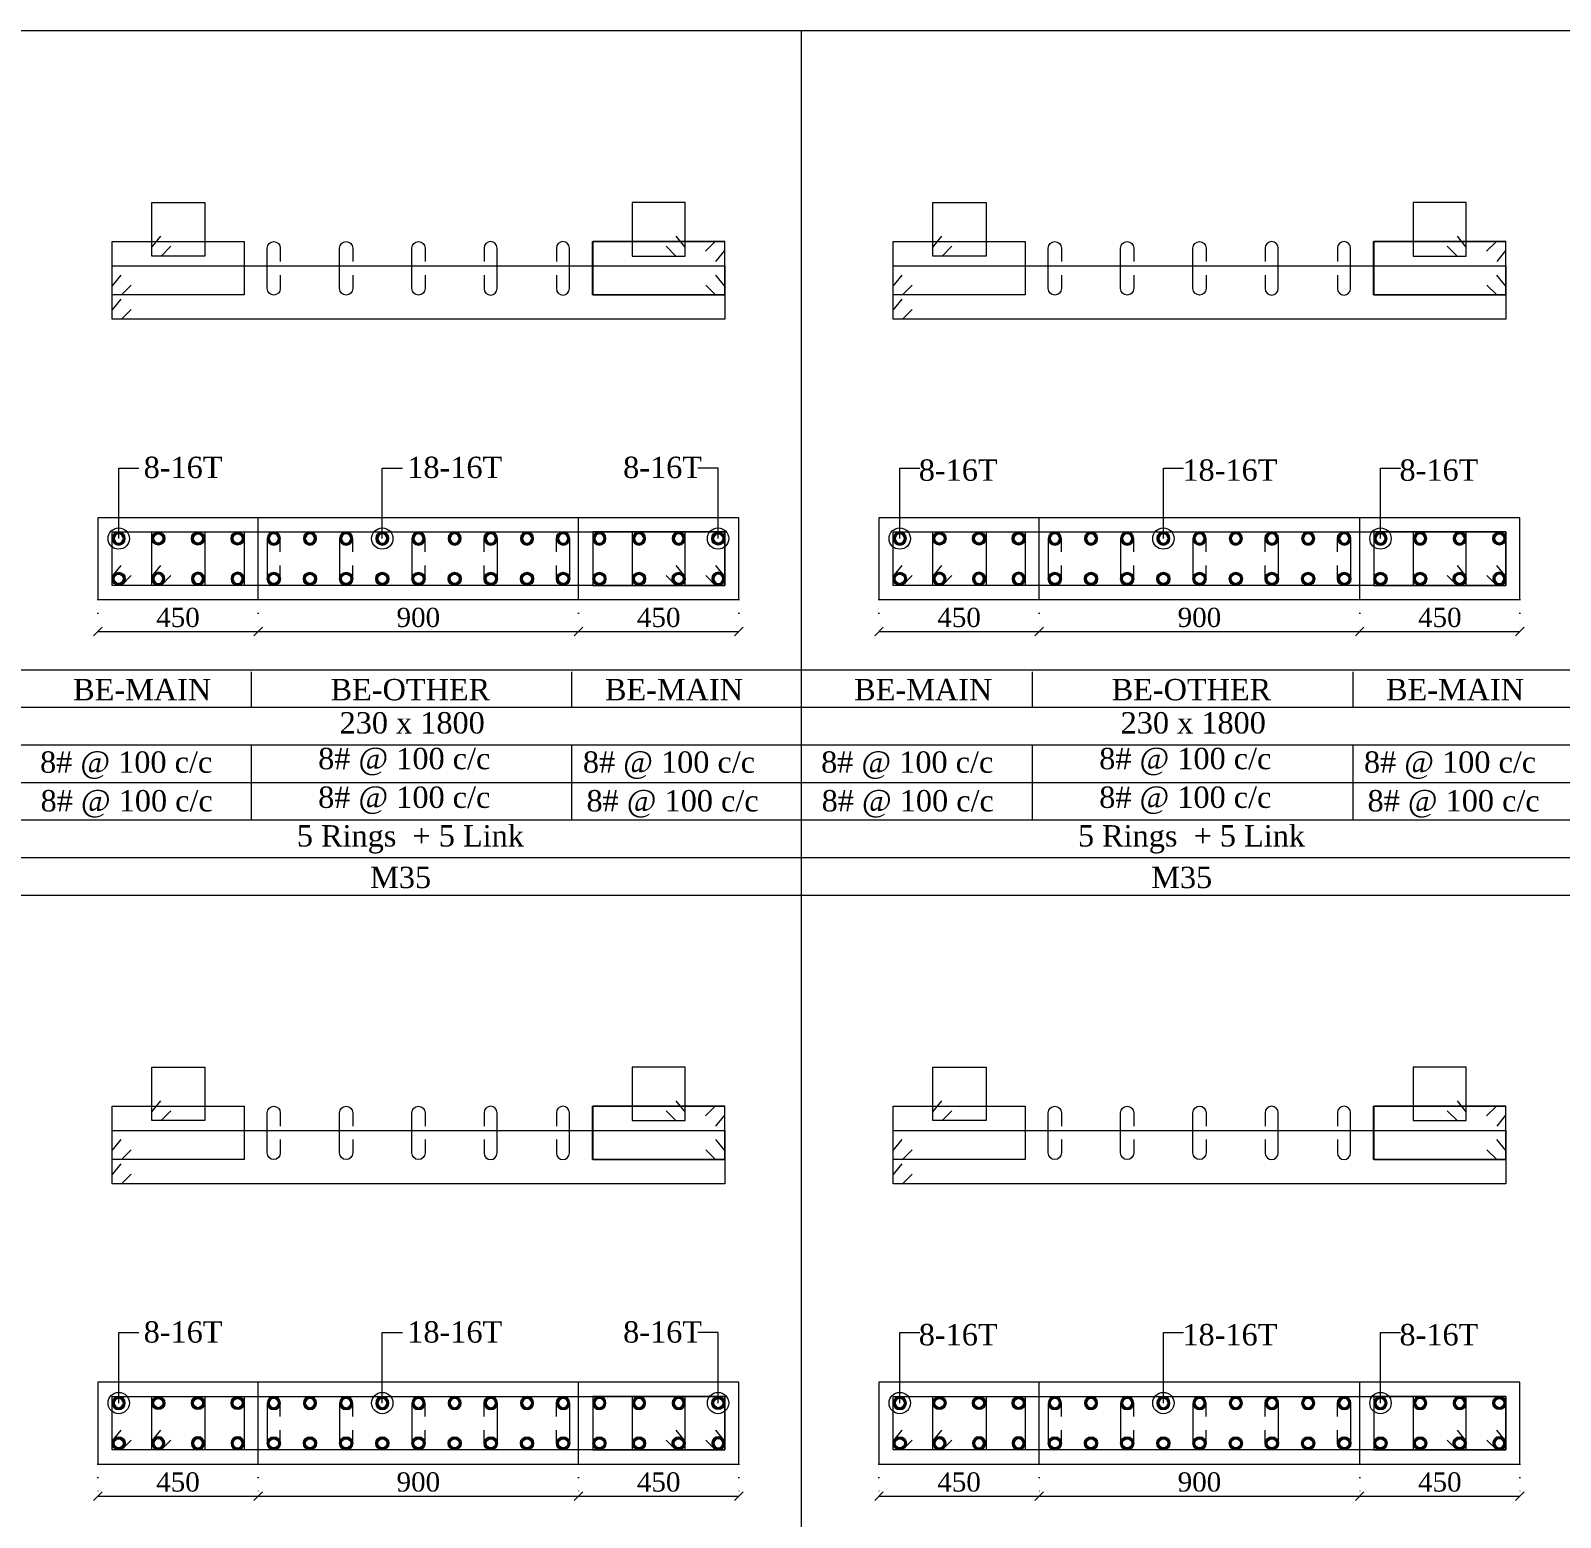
# Model space of a CAD drawing. Header units: millimetres. Extents: x 303 to 27724, y 300 to 68956.
# Drawn here: x 21173 to 25470, y 64780 to 68956 of the extents above; entities that cross this region are included whole.
import ezdxf

# ---------------------------------------------------------------- set-up
doc = ezdxf.new("R2010")
doc.units = ezdxf.units.MM
doc.linetypes.add('( Hidden )', pattern=[0.375, 0.25, -0.125])
doc.linetypes.add('DOT2', pattern=[0.125, 0, -0.125])
doc.layers.get('Defpoints').update_dxf_attribs({"lineweight": 0})
for name, color, linetype, lineweight in [('S-COL. STEEL DIA', 1, 'Continuous', 9), ('S-DIM FOOTING', 7, 'Continuous', 0), ('S-SECTION', 5, 'Continuous', 0), ('S-SECTION MARK', 7, 'Continuous', 0), ('S-SHEET', 7, 'Continuous', 0), ('S-STEEL', 1, 'Continuous', 9), ('S-STEEL-1', 1, 'Continuous', 0), ('S-STEEL-1 C.S.', 106, 'Continuous', 0), ('S-TEXT', 7, 'Continuous', 0)]:
    doc.layers.add(name, color=color, linetype=linetype, lineweight=lineweight)
doc.styles.add('AR', font='ARIALUNI.TTF', dxfattribs={"width": 0.8})
doc.styles.add('S-ROMANS', font='times.ttf')
doc.styles.add('TEXT', font='times.ttf')
doc.dimstyles.new('100', dxfattribs={"dimtxt": 180, "dimasz": 80, "dimexe": 0.18, "dimexo": 0.0625, "dimgap": 1, "dimtad": 1, "dimdec": 0, "dimzin": 0, "dimdsep": 46, "dimtxsty": 'AR', "dimblk": 'DOT', "dimcen": 0.09, "dimse1": 1, "dimse2": 1, "dimclrd": 50, "dimclrt": 256, "dimadec": 0, "dimazin": 0, "dimtfac": 1, "dimtdec": 0, "dimtix": 1, "dimtofl": 0, "dimtmove": 2, "dimatfit": 0, "dimfxl": 1, "dimtolj": 1, "dimtzin": 0, "dimlwd": -1, "dimarcsym": 0})
doc.dimstyles.new('SETU', dxfattribs={"dimtxt": 230, "dimasz": 0.2, "dimexe": 0.1, "dimexo": 0.1, "dimgap": 0.05, "dimtad": 1, "dimdec": 0, "dimzin": 0, "dimdsep": 46, "dimtxsty": 'TEXT', "dimblk": 'OBLIQUE', "dimcen": 0.09, "dimdle": 0.1, "dimclrd": 4, "dimclre": 256, "dimclrt": 256, "dimadec": 1, "dimazin": 0, "dimtfac": 1, "dimtdec": 0, "dimtix": 1, "dimtofl": 0, "dimtmove": 2, "dimatfit": 0, "dimfxl": 1, "dimtolj": 1, "dimtzin": 0, "dimlwd": -1, "dimlwe": -1, "dimarcsym": 1})

# ---------------------------------------------------------------- blocks, each defined once
blk = doc.blocks.new('*U4')
at = {"layer": 'S-COL. STEEL DIA'}
h = blk.add_hatch(color=256, dxfattribs=at)
h.dxf.hatch_style = 1
h.paths.add_polyline_path([(-18.5, 0, 1), (18.5, 0, 1)])
h.paths.add_polyline_path([(13, 0, -1), (-13, 0, -1)], flags=16)
at = {"layer": 'S-COL. STEEL DIA', "lineweight": 5}
for radius in [18.5, 13]:
    blk.add_circle((0, 0), radius, dxfattribs=at)
blk = doc.blocks.new('_Oblique')
at = {"color": 0, "linetype": 'ByBlock', "lineweight": -2}
blk.add_line((-0.5, -0.5), (0.5, 0.5), dxfattribs=at)
blk = doc.blocks.new('*D2349')
at = {"layer": 'Defpoints', "color": 0}
for p in [(21362.3, 64929.9), (21812.3, 64929.9), (21812.3, 64840)]:
    blk.add_point(p, dxfattribs=at)
at = {"layer": 'S-DIM FOOTING', "linetype": 'DOT2', "ltscale": 300}
for p, q in [((21362.3, 64929.8), (21362.3, 64839.9)), ((21812.3, 64929.8), (21812.3, 64839.9))]:
    blk.add_line(p, q, dxfattribs=at)
at = {"layer": 'S-DIM FOOTING', "ltscale": 300}
blk.add_line((21362.2, 64840), (21812.5, 64840), dxfattribs=at)
at = {"layer": 'S-DIM FOOTING', "linetype": 'ByBlock', "xscale": 24, "yscale": 24, "zscale": 24, "rotation": 180}
blk.add_blockref('_Oblique', (21362.3, 64840), dxfattribs=at)
at = {"layer": 'S-DIM FOOTING', "linetype": 'ByBlock', "xscale": 24, "yscale": 24, "zscale": 24}
blk.add_blockref('_Oblique', (21812.3, 64840), dxfattribs=at)
at = {"layer": 'S-DIM FOOTING', "insert": (21587.3, 64879.5), "char_height": 54, "attachment_point": 5, "style": 'TEXT'}
blk.add_mtext('\\A1;450', dxfattribs=at)
blk = doc.blocks.new('*D2350')
at = {"layer": 'Defpoints', "color": 0}
for p in [(21812.3, 64929.9), (22712.3, 64929.9), (22712.3, 64840)]:
    blk.add_point(p, dxfattribs=at)
at = {"layer": 'S-DIM FOOTING', "linetype": 'DOT2', "ltscale": 300}
for p, q in [((21812.3, 64929.8), (21812.3, 64839.9)), ((22712.3, 64929.8), (22712.3, 64839.9))]:
    blk.add_line(p, q, dxfattribs=at)
at = {"layer": 'S-DIM FOOTING', "ltscale": 300}
blk.add_line((21812.2, 64840), (22712.5, 64840), dxfattribs=at)
at = {"layer": 'S-DIM FOOTING', "linetype": 'ByBlock', "xscale": 24, "yscale": 24, "zscale": 24, "rotation": 180}
blk.add_blockref('_Oblique', (21812.3, 64840), dxfattribs=at)
at = {"layer": 'S-DIM FOOTING', "linetype": 'ByBlock', "xscale": 24, "yscale": 24, "zscale": 24}
blk.add_blockref('_Oblique', (22712.3, 64840), dxfattribs=at)
at = {"layer": 'S-DIM FOOTING', "insert": (22262.3, 64879.6), "char_height": 54, "attachment_point": 5, "style": 'TEXT'}
blk.add_mtext('\\A1;900', dxfattribs=at)
blk = doc.blocks.new('*D2351')
at = {"layer": 'Defpoints', "color": 0}
for p in [(22712.3, 64929.9), (23162.3, 64929.9), (23162.3, 64840)]:
    blk.add_point(p, dxfattribs=at)
at = {"layer": 'S-DIM FOOTING', "linetype": 'DOT2', "ltscale": 300}
for p, q in [((22712.3, 64929.8), (22712.3, 64839.9)), ((23162.3, 64929.8), (23162.3, 64839.9))]:
    blk.add_line(p, q, dxfattribs=at)
at = {"layer": 'S-DIM FOOTING', "ltscale": 300}
blk.add_line((22712.2, 64840), (23162.5, 64840), dxfattribs=at)
at = {"layer": 'S-DIM FOOTING', "linetype": 'ByBlock', "xscale": 24, "yscale": 24, "zscale": 24, "rotation": 180}
blk.add_blockref('_Oblique', (22712.3, 64840), dxfattribs=at)
at = {"layer": 'S-DIM FOOTING', "linetype": 'ByBlock', "xscale": 24, "yscale": 24, "zscale": 24}
blk.add_blockref('_Oblique', (23162.3, 64840), dxfattribs=at)
at = {"layer": 'S-DIM FOOTING', "insert": (22937.3, 64879.5), "char_height": 54, "attachment_point": 5, "style": 'TEXT'}
blk.add_mtext('\\A1;450', dxfattribs=at)
blk = doc.blocks.new('_Dot')
at = {"linetype": 'ByBlock', "lineweight": -2}
blk.add_line((-0.5, 0), (-1, 0), dxfattribs=at)
at = {"linetype": 'ByBlock', "const_width": 0.5}
blk.add_lwpolyline([(-0.25, 0, 1), (0.25, 0, 1)], format="xyb", close=True, dxfattribs=at)
blk = doc.blocks.new('*D2352')
at = {"layer": 'Defpoints', "color": 0}
for p in [(23555.9, 64929.9), (24005.9, 64929.9), (24005.9, 64840)]:
    blk.add_point(p, dxfattribs=at)
at = {"layer": 'S-DIM FOOTING', "linetype": 'DOT2', "ltscale": 300}
for p, q in [((23555.9, 64929.8), (23555.9, 64839.9)), ((24005.9, 64929.8), (24005.9, 64839.9))]:
    blk.add_line(p, q, dxfattribs=at)
at = {"layer": 'S-DIM FOOTING', "ltscale": 300}
blk.add_line((23555.8, 64840), (24006, 64840), dxfattribs=at)
at = {"layer": 'S-DIM FOOTING', "linetype": 'ByBlock', "xscale": 24, "yscale": 24, "zscale": 24, "rotation": 180}
blk.add_blockref('_Oblique', (23555.9, 64840), dxfattribs=at)
at = {"layer": 'S-DIM FOOTING', "linetype": 'ByBlock', "xscale": 24, "yscale": 24, "zscale": 24}
blk.add_blockref('_Oblique', (24005.9, 64840), dxfattribs=at)
at = {"layer": 'S-DIM FOOTING', "insert": (23780.9, 64879.5), "char_height": 54, "attachment_point": 5, "style": 'TEXT'}
blk.add_mtext('\\A1;450', dxfattribs=at)
blk = doc.blocks.new('*D2353')
at = {"layer": 'Defpoints', "color": 0}
for p in [(24005.9, 64929.9), (24905.9, 64929.9), (24905.9, 64840)]:
    blk.add_point(p, dxfattribs=at)
at = {"layer": 'S-DIM FOOTING', "linetype": 'DOT2', "ltscale": 300}
for p, q in [((24005.9, 64929.8), (24005.9, 64839.9)), ((24905.9, 64929.8), (24905.9, 64839.9))]:
    blk.add_line(p, q, dxfattribs=at)
at = {"layer": 'S-DIM FOOTING', "ltscale": 300}
blk.add_line((24005.8, 64840), (24906, 64840), dxfattribs=at)
at = {"layer": 'S-DIM FOOTING', "linetype": 'ByBlock', "xscale": 24, "yscale": 24, "zscale": 24, "rotation": 180}
blk.add_blockref('_Oblique', (24005.9, 64840), dxfattribs=at)
at = {"layer": 'S-DIM FOOTING', "linetype": 'ByBlock', "xscale": 24, "yscale": 24, "zscale": 24}
blk.add_blockref('_Oblique', (24905.9, 64840), dxfattribs=at)
at = {"layer": 'S-DIM FOOTING', "insert": (24455.9, 64879.6), "char_height": 54, "attachment_point": 5, "style": 'TEXT'}
blk.add_mtext('\\A1;900', dxfattribs=at)
blk = doc.blocks.new('*D2354')
at = {"layer": 'Defpoints', "color": 0}
for p in [(24905.9, 64929.9), (25355.9, 64929.9), (25355.9, 64840)]:
    blk.add_point(p, dxfattribs=at)
at = {"layer": 'S-DIM FOOTING', "linetype": 'DOT2', "ltscale": 300}
for p, q in [((24905.9, 64929.8), (24905.9, 64839.9)), ((25355.9, 64929.8), (25355.9, 64839.9))]:
    blk.add_line(p, q, dxfattribs=at)
at = {"layer": 'S-DIM FOOTING', "ltscale": 300}
blk.add_line((24905.8, 64840), (25356, 64840), dxfattribs=at)
at = {"layer": 'S-DIM FOOTING', "linetype": 'ByBlock', "xscale": 24, "yscale": 24, "zscale": 24, "rotation": 180}
blk.add_blockref('_Oblique', (24905.9, 64840), dxfattribs=at)
at = {"layer": 'S-DIM FOOTING', "linetype": 'ByBlock', "xscale": 24, "yscale": 24, "zscale": 24}
blk.add_blockref('_Oblique', (25355.9, 64840), dxfattribs=at)
at = {"layer": 'S-DIM FOOTING', "insert": (25130.9, 64879.5), "char_height": 54, "attachment_point": 5, "style": 'TEXT'}
blk.add_mtext('\\A1;450', dxfattribs=at)
blk = doc.blocks.new('*D2355')
at = {"layer": 'Defpoints', "color": 0}
for p in [(21362.3, 67358), (21812.3, 67358), (21812.3, 67268.1)]:
    blk.add_point(p, dxfattribs=at)
at = {"layer": 'S-DIM FOOTING', "linetype": 'DOT2', "ltscale": 300}
for p, q in [((21362.3, 67357.8), (21362.3, 67268)), ((21812.3, 67357.8), (21812.3, 67268))]:
    blk.add_line(p, q, dxfattribs=at)
at = {"layer": 'S-DIM FOOTING', "ltscale": 300}
blk.add_line((21362.2, 67268.1), (21812.5, 67268.1), dxfattribs=at)
at = {"layer": 'S-DIM FOOTING', "linetype": 'ByBlock', "xscale": 24, "yscale": 24, "zscale": 24, "rotation": 180}
blk.add_blockref('_Oblique', (21362.3, 67268.1), dxfattribs=at)
at = {"layer": 'S-DIM FOOTING', "linetype": 'ByBlock', "xscale": 24, "yscale": 24, "zscale": 24}
blk.add_blockref('_Oblique', (21812.3, 67268.1), dxfattribs=at)
at = {"layer": 'S-DIM FOOTING', "insert": (21587.3, 67307.6), "char_height": 54, "attachment_point": 5, "style": 'TEXT'}
blk.add_mtext('\\A1;450', dxfattribs=at)
blk = doc.blocks.new('*D2356')
at = {"layer": 'Defpoints', "color": 0}
for p in [(21812.3, 67358), (22712.3, 67358), (22712.3, 67268.1)]:
    blk.add_point(p, dxfattribs=at)
at = {"layer": 'S-DIM FOOTING', "linetype": 'DOT2', "ltscale": 300}
for p, q in [((21812.3, 67357.8), (21812.3, 67268)), ((22712.3, 67357.8), (22712.3, 67268))]:
    blk.add_line(p, q, dxfattribs=at)
at = {"layer": 'S-DIM FOOTING', "ltscale": 300}
blk.add_line((21812.2, 67268.1), (22712.5, 67268.1), dxfattribs=at)
at = {"layer": 'S-DIM FOOTING', "linetype": 'ByBlock', "xscale": 24, "yscale": 24, "zscale": 24, "rotation": 180}
blk.add_blockref('_Oblique', (21812.3, 67268.1), dxfattribs=at)
at = {"layer": 'S-DIM FOOTING', "linetype": 'ByBlock', "xscale": 24, "yscale": 24, "zscale": 24}
blk.add_blockref('_Oblique', (22712.3, 67268.1), dxfattribs=at)
at = {"layer": 'S-DIM FOOTING', "insert": (22262.3, 67307.6), "char_height": 54, "attachment_point": 5, "style": 'TEXT'}
blk.add_mtext('\\A1;900', dxfattribs=at)
blk = doc.blocks.new('*D2357')
at = {"layer": 'Defpoints', "color": 0}
for p in [(22712.3, 67358), (23162.3, 67358), (23162.3, 67268.1)]:
    blk.add_point(p, dxfattribs=at)
at = {"layer": 'S-DIM FOOTING', "linetype": 'DOT2', "ltscale": 300}
for p, q in [((22712.3, 67357.8), (22712.3, 67268)), ((23162.3, 67357.8), (23162.3, 67268))]:
    blk.add_line(p, q, dxfattribs=at)
at = {"layer": 'S-DIM FOOTING', "ltscale": 300}
blk.add_line((22712.2, 67268.1), (23162.5, 67268.1), dxfattribs=at)
at = {"layer": 'S-DIM FOOTING', "linetype": 'ByBlock', "xscale": 24, "yscale": 24, "zscale": 24, "rotation": 180}
blk.add_blockref('_Oblique', (22712.3, 67268.1), dxfattribs=at)
at = {"layer": 'S-DIM FOOTING', "linetype": 'ByBlock', "xscale": 24, "yscale": 24, "zscale": 24}
blk.add_blockref('_Oblique', (23162.3, 67268.1), dxfattribs=at)
at = {"layer": 'S-DIM FOOTING', "insert": (22937.3, 67307.6), "char_height": 54, "attachment_point": 5, "style": 'TEXT'}
blk.add_mtext('\\A1;450', dxfattribs=at)
blk = doc.blocks.new('*D2358')
at = {"layer": 'Defpoints', "color": 0}
for p in [(23555.9, 67358), (24005.9, 67358), (24005.9, 67268.1)]:
    blk.add_point(p, dxfattribs=at)
at = {"layer": 'S-DIM FOOTING', "linetype": 'DOT2', "ltscale": 300}
for p, q in [((23555.9, 67357.8), (23555.9, 67268)), ((24005.9, 67357.8), (24005.9, 67268))]:
    blk.add_line(p, q, dxfattribs=at)
at = {"layer": 'S-DIM FOOTING', "ltscale": 300}
blk.add_line((23555.8, 67268.1), (24006, 67268.1), dxfattribs=at)
at = {"layer": 'S-DIM FOOTING', "linetype": 'ByBlock', "xscale": 24, "yscale": 24, "zscale": 24, "rotation": 180}
blk.add_blockref('_Oblique', (23555.9, 67268.1), dxfattribs=at)
at = {"layer": 'S-DIM FOOTING', "linetype": 'ByBlock', "xscale": 24, "yscale": 24, "zscale": 24}
blk.add_blockref('_Oblique', (24005.9, 67268.1), dxfattribs=at)
at = {"layer": 'S-DIM FOOTING', "insert": (23780.9, 67307.6), "char_height": 54, "attachment_point": 5, "style": 'TEXT'}
blk.add_mtext('\\A1;450', dxfattribs=at)
blk = doc.blocks.new('*D2359')
at = {"layer": 'Defpoints', "color": 0}
for p in [(24005.9, 67358), (24905.9, 67358), (24905.9, 67268.1)]:
    blk.add_point(p, dxfattribs=at)
at = {"layer": 'S-DIM FOOTING', "linetype": 'DOT2', "ltscale": 300}
for p, q in [((24005.9, 67357.8), (24005.9, 67268)), ((24905.9, 67357.8), (24905.9, 67268))]:
    blk.add_line(p, q, dxfattribs=at)
at = {"layer": 'S-DIM FOOTING', "ltscale": 300}
blk.add_line((24005.8, 67268.1), (24906, 67268.1), dxfattribs=at)
at = {"layer": 'S-DIM FOOTING', "linetype": 'ByBlock', "xscale": 24, "yscale": 24, "zscale": 24, "rotation": 180}
blk.add_blockref('_Oblique', (24005.9, 67268.1), dxfattribs=at)
at = {"layer": 'S-DIM FOOTING', "linetype": 'ByBlock', "xscale": 24, "yscale": 24, "zscale": 24}
blk.add_blockref('_Oblique', (24905.9, 67268.1), dxfattribs=at)
at = {"layer": 'S-DIM FOOTING', "insert": (24455.9, 67307.6), "char_height": 54, "attachment_point": 5, "style": 'TEXT'}
blk.add_mtext('\\A1;900', dxfattribs=at)
blk = doc.blocks.new('*D2360')
at = {"layer": 'Defpoints', "color": 0}
for p in [(24905.9, 67358), (25355.9, 67358), (25355.9, 67268.1)]:
    blk.add_point(p, dxfattribs=at)
at = {"layer": 'S-DIM FOOTING', "linetype": 'DOT2', "ltscale": 300}
for p, q in [((24905.9, 67357.8), (24905.9, 67268)), ((25355.9, 67357.8), (25355.9, 67268))]:
    blk.add_line(p, q, dxfattribs=at)
at = {"layer": 'S-DIM FOOTING', "ltscale": 300}
blk.add_line((24905.8, 67268.1), (25356, 67268.1), dxfattribs=at)
at = {"layer": 'S-DIM FOOTING', "linetype": 'ByBlock', "xscale": 24, "yscale": 24, "zscale": 24, "rotation": 180}
blk.add_blockref('_Oblique', (24905.9, 67268.1), dxfattribs=at)
at = {"layer": 'S-DIM FOOTING', "linetype": 'ByBlock', "xscale": 24, "yscale": 24, "zscale": 24}
blk.add_blockref('_Oblique', (25355.9, 67268.1), dxfattribs=at)
at = {"layer": 'S-DIM FOOTING', "insert": (25130.9, 67307.6), "char_height": 54, "attachment_point": 5, "style": 'TEXT'}
blk.add_mtext('\\A1;450', dxfattribs=at)

msp = doc.modelspace()

# ---------------------------------------------------------------- linework, layer by layer
at = {"layer": 'S-SECTION'}
for points, elevation in [([(23162.3, 67358), (23162.3, 67588), (21362.3, 67588), (21362.3, 67358)], -7.8), ([(25355.9, 67358), (25355.9, 67588), (23555.9, 67588), (23555.9, 67358)], -7.8), ([(23162.3, 64929.9), (23162.3, 65159.9), (21362.3, 65159.9), (21362.3, 64929.9)], -0.4), ([(25355.9, 64929.9), (25355.9, 65159.9), (23555.9, 65159.9), (23555.9, 64929.9)], -0.4)]:
    msp.add_lwpolyline(points, close=True, dxfattribs=dict(at, elevation=elevation))
at = {"layer": 'S-SHEET', "color": 0}
msp.add_line((303, 68956, -1.6), (27724.1, 68956, -1.1), dxfattribs=at)
at = {"layer": 'S-SHEET'}
for p, q in [((23337, 68956, 3.8), (23337, 299.8, 4.3)), ((303, 67160.7, -8.5), (27724.1, 67160.7, -8.5)), ((21792.8, 67154.9, -8.9), (21792.8, 67055.3, -8.9)), ((22692.8, 67154.9, -8.9), (22692.8, 67055.3, -8.9)), ((23986.4, 67154.9, -8.9), (23986.4, 67055.3, -8.9)), ((24886.4, 67154.9, -8.9), (24886.4, 67055.3, -8.9)), ((303, 67055.5, -1.1), (27724.1, 67055.5, -1.1)), ((303, 66950.3, -1.1), (27724.1, 66950.3, -1.1)), ((303, 66950.3, -1.1), (27724.1, 66950.3, -1.1)), ((21792.8, 66950.1, -8.9), (21792.8, 66738.8, -8.9)), ((22692.8, 66950.1, -8.9), (22692.8, 66738.8, -8.9)), ((23986.4, 66950.1, -8.9), (23986.4, 66738.8, -8.9)), ((24886.4, 66950.1, -8.9), (24886.4, 66738.8, -8.9)), ((303, 66844.5, -1.1), (27724.1, 66844.5, -1.1)), ((303, 66739, -1.1), (27724.1, 66739, -1.1)), ((303, 66633.5, -1.1), (27724.1, 66633.5, -1.1)), ((303, 66528, -1.1), (27724.1, 66528, -1.1))]:
    msp.add_line(p, q, dxfattribs=at)
at = {"layer": 'S-STEEL', "color": 3}
for points, elevation in [([(21874.7, 68269.6), (21874.7, 68231.8, -1), (21837.8, 68231.8), (21837.8, 68344.9, -1), (21874.7, 68344.9), (21874.7, 68307.7)], -7.8), ([(22078, 68269.6), (22078, 68231.8, -1), (22041.1, 68231.8), (22041.1, 68344.9, -1), (22078, 68344.9), (22078, 68307.7)], -7.8), ([(22281.2, 68269.6), (22281.2, 68231.8, -1), (22244.3, 68231.8), (22244.3, 68344.9, -1), (22281.2, 68344.9), (22281.2, 68307.7)], -7.8), ([(22446.7, 68269.6), (22446.7, 68231.8, 1), (22483.6, 68231.8), (22483.6, 68344.9, 1), (22446.7, 68344.9), (22446.7, 68307.7)], -7.8), ([(22649.9, 68269.6), (22649.9, 68231.8, 1), (22686.8, 68231.8), (22686.8, 68344.9, 1), (22649.9, 68344.9), (22649.9, 68307.7)], -7.8), ([(24068.3, 68269.6), (24068.3, 68231.8, -1), (24031.4, 68231.8), (24031.4, 68344.9, -1), (24068.3, 68344.9), (24068.3, 68307.7)], -7.8), ([(24271.5, 68269.6), (24271.5, 68231.8, -1), (24234.6, 68231.8), (24234.6, 68344.9, -1), (24271.5, 68344.9), (24271.5, 68307.7)], -7.8), ([(24474.8, 68269.6), (24474.8, 68231.8, -1), (24437.8, 68231.8), (24437.8, 68344.9, -1), (24474.8, 68344.9), (24474.8, 68307.7)], -7.8), ([(24640.3, 68269.6), (24640.3, 68231.8, 1), (24677.2, 68231.8), (24677.2, 68344.9, 1), (24640.3, 68344.9), (24640.3, 68307.7)], -7.8), ([(24843.5, 68269.6), (24843.5, 68231.8, 1), (24880.4, 68231.8), (24880.4, 68344.9, 1), (24843.5, 68344.9), (24843.5, 68307.7)], -7.8), ([(21874.7, 67491.8), (21874.7, 67529.5, 1), (21837.8, 67529.5), (21837.8, 67416.4, 1), (21874.7, 67416.4), (21874.7, 67453.7)], -7.8), ([(22078, 67491.8), (22078, 67529.5, 1), (22041.1, 67529.5), (22041.1, 67416.4, 1), (22078, 67416.4), (22078, 67453.7)], -7.8), ([(22281.2, 67491.8), (22281.2, 67529.5, 1), (22244.3, 67529.5), (22244.3, 67416.4, 1), (22281.2, 67416.4), (22281.2, 67453.7)], -7.8), ([(22446.7, 67491.8), (22446.7, 67529.5, -1), (22483.6, 67529.5), (22483.6, 67416.4, -1), (22446.7, 67416.4), (22446.7, 67453.7)], -7.8), ([(22649.9, 67491.8), (22649.9, 67529.5, -1), (22686.8, 67529.5), (22686.8, 67416.4, -1), (22649.9, 67416.4), (22649.9, 67453.7)], -7.8), ([(24068.3, 67491.8), (24068.3, 67529.5, 1), (24031.4, 67529.5), (24031.4, 67416.4, 1), (24068.3, 67416.4), (24068.3, 67453.7)], -7.8), ([(24271.5, 67491.8), (24271.5, 67529.5, 1), (24234.6, 67529.5), (24234.6, 67416.4, 1), (24271.5, 67416.4), (24271.5, 67453.7)], -7.8), ([(24474.8, 67491.8), (24474.8, 67529.5, 1), (24437.8, 67529.5), (24437.8, 67416.4, 1), (24474.8, 67416.4), (24474.8, 67453.7)], -7.8), ([(24640.3, 67491.8), (24640.3, 67529.5, -1), (24677.2, 67529.5), (24677.2, 67416.4, -1), (24640.3, 67416.4), (24640.3, 67453.7)], -7.8), ([(24843.5, 67491.8), (24843.5, 67529.5, -1), (24880.4, 67529.5), (24880.4, 67416.4, -1), (24843.5, 67416.4), (24843.5, 67453.7)], -7.8), ([(21874.7, 65841.5), (21874.7, 65803.8, -1), (21837.8, 65803.8), (21837.8, 65916.9, -1), (21874.7, 65916.9), (21874.7, 65879.6)], -0.4), ([(22078, 65841.5), (22078, 65803.8, -1), (22041.1, 65803.8), (22041.1, 65916.9, -1), (22078, 65916.9), (22078, 65879.6)], -0.4), ([(22281.2, 65841.5), (22281.2, 65803.8, -1), (22244.3, 65803.8), (22244.3, 65916.9, -1), (22281.2, 65916.9), (22281.2, 65879.6)], -0.4), ([(22446.7, 65841.5), (22446.7, 65803.8, 1), (22483.6, 65803.8), (22483.6, 65916.9, 1), (22446.7, 65916.9), (22446.7, 65879.6)], -0.4), ([(22649.9, 65841.5), (22649.9, 65803.8, 1), (22686.8, 65803.8), (22686.8, 65916.9, 1), (22649.9, 65916.9), (22649.9, 65879.6)], -0.4), ([(24068.3, 65841.5), (24068.3, 65803.8, -1), (24031.4, 65803.8), (24031.4, 65916.9, -1), (24068.3, 65916.9), (24068.3, 65879.6)], -0.4), ([(24271.5, 65841.5), (24271.5, 65803.8, -1), (24234.6, 65803.8), (24234.6, 65916.9, -1), (24271.5, 65916.9), (24271.5, 65879.6)], -0.4), ([(24474.8, 65841.5), (24474.8, 65803.8, -1), (24437.8, 65803.8), (24437.8, 65916.9, -1), (24474.8, 65916.9), (24474.8, 65879.6)], -0.4), ([(24640.3, 65841.5), (24640.3, 65803.8, 1), (24677.2, 65803.8), (24677.2, 65916.9, 1), (24640.3, 65916.9), (24640.3, 65879.6)], -0.4), ([(24843.5, 65841.5), (24843.5, 65803.8, 1), (24880.4, 65803.8), (24880.4, 65916.9, 1), (24843.5, 65916.9), (24843.5, 65879.6)], -0.4), ([(21874.7, 65063.8), (21874.7, 65101.5, 1), (21837.8, 65101.5), (21837.8, 64988.4, 1), (21874.7, 64988.4), (21874.7, 65025.6)], -0.4), ([(22078, 65063.8), (22078, 65101.5, 1), (22041.1, 65101.5), (22041.1, 64988.4, 1), (22078, 64988.4), (22078, 65025.6)], -0.4), ([(22281.2, 65063.8), (22281.2, 65101.5, 1), (22244.3, 65101.5), (22244.3, 64988.4, 1), (22281.2, 64988.4), (22281.2, 65025.6)], -0.4), ([(22446.7, 65063.8), (22446.7, 65101.5, -1), (22483.6, 65101.5), (22483.6, 64988.4, -1), (22446.7, 64988.4), (22446.7, 65025.6)], -0.4), ([(22649.9, 65063.8), (22649.9, 65101.5, -1), (22686.8, 65101.5), (22686.8, 64988.4, -1), (22649.9, 64988.4), (22649.9, 65025.6)], -0.4), ([(24068.3, 65063.8), (24068.3, 65101.5, 1), (24031.4, 65101.5), (24031.4, 64988.4, 1), (24068.3, 64988.4), (24068.3, 65025.6)], -0.4), ([(24271.5, 65063.8), (24271.5, 65101.5, 1), (24234.6, 65101.5), (24234.6, 64988.4, 1), (24271.5, 64988.4), (24271.5, 65025.6)], -0.4), ([(24474.8, 65063.8), (24474.8, 65101.5, 1), (24437.8, 65101.5), (24437.8, 64988.4, 1), (24474.8, 64988.4), (24474.8, 65025.6)], -0.4), ([(24640.3, 65063.8), (24640.3, 65101.5, -1), (24677.2, 65101.5), (24677.2, 64988.4, -1), (24640.3, 64988.4), (24640.3, 65025.6)], -0.4), ([(24843.5, 65063.8), (24843.5, 65101.5, -1), (24880.4, 65101.5), (24880.4, 64988.4, -1), (24843.5, 64988.4), (24843.5, 65025.6)], -0.4)]:
    msp.add_lwpolyline(points, format="xyb", dxfattribs=dict(at, elevation=elevation))
at = {"layer": 'S-STEEL', "color": 1}
for points, elevation in [([(23068.8, 68336.1), (23096.3, 68363.5), (23122.4, 68363.5), (23122.3, 68213.5), (22751.5, 68213.5), (22751.6, 68363.5), (23122.4, 68363.5), (23122.4, 68338.4), (23097.2, 68307.6)], -7.8), ([(25262.4, 68336.1), (25289.9, 68363.5), (25315.9, 68363.5), (25315.9, 68213.5), (24945.1, 68213.5), (24945.1, 68363.5), (25315.9, 68363.5), (25315.9, 68338.4), (25290.7, 68307.6)], -7.8), ([(21455.9, 68172.7), (21428.4, 68145.4), (21402.3, 68145.4), (21402.3, 68295.4), (23123.1, 68295.4), (23123.1, 68145.4), (21402.3, 68145.4), (21402.3, 68170.4), (21427.5, 68201.3)], -7.8), ([(23649.4, 68172.7), (23621.9, 68145.4), (23595.9, 68145.4), (23595.9, 68295.4), (25316.7, 68295.4), (25316.7, 68145.4), (23595.9, 68145.4), (23595.9, 68170.4), (23621.1, 68201.3)], -7.8), ([(21455.9, 67425.3), (21428.4, 67398), (21402.3, 67398), (21402.3, 67548), (23123.1, 67548), (23123.1, 67398), (21402.3, 67398), (21402.3, 67423), (21427.5, 67453.9)], -7.8), ([(23649.4, 67425.3), (23621.9, 67398), (23595.9, 67398), (23595.9, 67548), (25316.7, 67548), (25316.7, 67398), (23595.9, 67398), (23595.9, 67423), (23621.1, 67453.9)], -7.8), ([(23068.8, 65908.1), (23096.3, 65935.4), (23122.4, 65935.4), (23122.3, 65785.4), (22751.5, 65785.4), (22751.6, 65935.4), (23122.4, 65935.4), (23122.4, 65910.4), (23097.2, 65879.5)], -0.4), ([(25262.4, 65908.1), (25289.9, 65935.4), (25315.9, 65935.4), (25315.9, 65785.4), (24945.1, 65785.4), (24945.1, 65935.4), (25315.9, 65935.4), (25315.9, 65910.4), (25290.7, 65879.5)], -0.4), ([(21455.9, 65744.6), (21428.4, 65717.3), (21402.3, 65717.3), (21402.3, 65867.3), (23123.1, 65867.3), (23123.1, 65717.3), (21402.3, 65717.3), (21402.3, 65742.3), (21427.5, 65773.2)], -0.4), ([(23649.4, 65744.6), (23621.9, 65717.3), (23595.9, 65717.3), (23595.9, 65867.3), (25316.7, 65867.3), (25316.7, 65717.3), (23595.9, 65717.3), (23595.9, 65742.3), (23621.1, 65773.2)], -0.4), ([(21455.9, 64997.2), (21428.4, 64969.9), (21402.3, 64969.9), (21402.3, 65119.9), (23123.1, 65119.9), (23123.1, 64969.9), (21402.3, 64969.9), (21402.3, 64994.9), (21427.5, 65025.8)], -0.4), ([(23649.4, 64997.2), (23621.9, 64969.9), (23595.9, 64969.9), (23595.9, 65119.9), (25316.7, 65119.9), (25316.7, 64969.9), (23595.9, 64969.9), (23595.9, 64994.9), (23621.1, 65025.8)], -0.4)]:
    msp.add_lwpolyline(points, dxfattribs=dict(at, elevation=elevation))
at = {"layer": 'S-STEEL-1', "color": 41}
for points, elevation in [([(21567.2, 68350.2), (21539.6, 68322.9), (21513.6, 68322.9), (21513.6, 68472.9), (21663, 68472.9), (21663, 68322.9), (21513.6, 68322.9), (21513.6, 68347.9), (21538.8, 68378.7)], -7.8), ([(22958.3, 68350.2), (22985.8, 68322.9), (23011.8, 68322.9), (23011.8, 68472.9), (22862.4, 68472.9), (22862.4, 68322.9), (23011.8, 68322.9), (23011.8, 68347.9), (22986.6, 68378.7)], -7.8), ([(23760.7, 68350.2), (23733.2, 68322.9), (23707.2, 68322.9), (23707.2, 68472.9), (23856.6, 68472.9), (23856.6, 68322.9), (23707.2, 68322.9), (23707.2, 68347.9), (23732.4, 68378.7)], -7.8), ([(25151.9, 68350.2), (25179.4, 68322.9), (25205.4, 68322.9), (25205.4, 68472.9), (25056, 68472.9), (25056, 68322.9), (25205.4, 68322.9), (25205.4, 68347.9), (25180.2, 68378.7)], -7.8), ([(21567.2, 67425.3), (21539.6, 67398), (21513.6, 67398), (21513.6, 67548), (21663, 67548), (21663, 67398), (21513.6, 67398), (21513.6, 67423), (21538.8, 67453.9)], -7.8), ([(22958.3, 67425.3), (22985.8, 67398), (23011.8, 67398), (23011.8, 67548), (22862.4, 67548), (22862.4, 67398), (23011.8, 67398), (23011.8, 67423), (22986.6, 67453.9)], -7.8), ([(23760.7, 67425.3), (23733.2, 67398), (23707.2, 67398), (23707.2, 67548), (23856.6, 67548), (23856.6, 67398), (23707.2, 67398), (23707.2, 67423), (23732.4, 67453.9)], -7.8), ([(25151.9, 67425.3), (25179.4, 67398), (25205.4, 67398), (25205.4, 67548), (25056, 67548), (25056, 67398), (25205.4, 67398), (25205.4, 67423), (25180.2, 67453.9)], -7.8), ([(21567.2, 65922.1), (21539.6, 65894.8), (21513.6, 65894.8), (21513.6, 66044.8), (21663, 66044.8), (21663, 65894.8), (21513.6, 65894.8), (21513.6, 65919.8), (21538.8, 65950.7)], -0.4), ([(22958.3, 65922.1), (22985.8, 65894.8), (23011.8, 65894.8), (23011.8, 66044.8), (22862.4, 66044.8), (22862.4, 65894.8), (23011.8, 65894.8), (23011.8, 65919.8), (22986.6, 65950.7)], -0.4), ([(23760.7, 65922.1), (23733.2, 65894.8), (23707.2, 65894.8), (23707.2, 66044.8), (23856.6, 66044.8), (23856.6, 65894.8), (23707.2, 65894.8), (23707.2, 65919.8), (23732.4, 65950.7)], -0.4), ([(25151.9, 65922.1), (25179.4, 65894.8), (25205.4, 65894.8), (25205.4, 66044.8), (25056, 66044.8), (25056, 65894.8), (25205.4, 65894.8), (25205.4, 65919.8), (25180.2, 65950.7)], -0.4), ([(21567.2, 64997.2), (21539.6, 64969.9), (21513.6, 64969.9), (21513.6, 65119.9), (21663, 65119.9), (21663, 64969.9), (21513.6, 64969.9), (21513.6, 64994.9), (21538.8, 65025.8)], -0.4), ([(22958.3, 64997.2), (22985.8, 64969.9), (23011.8, 64969.9), (23011.8, 65119.9), (22862.4, 65119.9), (22862.4, 64969.9), (23011.8, 64969.9), (23011.8, 64994.9), (22986.6, 65025.8)], -0.4), ([(23760.7, 64997.2), (23733.2, 64969.9), (23707.2, 64969.9), (23707.2, 65119.9), (23856.6, 65119.9), (23856.6, 64969.9), (23707.2, 64969.9), (23707.2, 64994.9), (23732.4, 65025.8)], -0.4), ([(25151.9, 64997.2), (25179.4, 64969.9), (25205.4, 64969.9), (25205.4, 65119.9), (25056, 65119.9), (25056, 64969.9), (25205.4, 64969.9), (25205.4, 64994.9), (25180.2, 65025.8)], -0.4)]:
    msp.add_lwpolyline(points, dxfattribs=dict(at, elevation=elevation))
at = {"layer": 'S-STEEL-1', "color": 6}
for points, elevation in [([(21455.9, 68240.8), (21428.4, 68213.5), (21402.3, 68213.5), (21402.3, 68363.5), (21773.1, 68363.5), (21773.1, 68213.5), (21402.3, 68213.5), (21402.3, 68238.5), (21427.5, 68269.3)], -7.8), ([(23069.6, 68240.8), (23097.1, 68213.5), (23123.1, 68213.5), (23123.1, 68363.5), (22752.3, 68363.5), (22752.3, 68213.5), (23123.1, 68213.5), (23123.1, 68238.5), (23097.9, 68269.3)], -7.8), ([(23649.4, 68240.8), (23621.9, 68213.5), (23595.9, 68213.5), (23595.9, 68363.5), (23966.7, 68363.5), (23966.7, 68213.5), (23595.9, 68213.5), (23595.9, 68238.5), (23621.1, 68269.3)], -7.8), ([(25263.2, 68240.8), (25290.7, 68213.5), (25316.7, 68213.5), (25316.7, 68363.5), (24945.9, 68363.5), (24945.9, 68213.5), (25316.7, 68213.5), (25316.7, 68238.5), (25291.5, 68269.3)], -7.8), ([(21455.9, 67425.3), (21428.4, 67398), (21402.3, 67398), (21402.3, 67548), (21773.1, 67548), (21773.1, 67398), (21402.3, 67398), (21402.3, 67423), (21427.5, 67453.9)], -7.8), ([(23069.6, 67425.3), (23097.1, 67398), (23123.1, 67398), (23123.1, 67548), (22752.3, 67548), (22752.3, 67398), (23123.1, 67398), (23123.1, 67423), (23097.9, 67453.9)], -7.8), ([(23649.4, 67425.3), (23621.9, 67398), (23595.9, 67398), (23595.9, 67548), (23966.7, 67548), (23966.7, 67398), (23595.9, 67398), (23595.9, 67423), (23621.1, 67453.9)], -7.8), ([(25263.2, 67425.3), (25290.7, 67398), (25316.7, 67398), (25316.7, 67548), (24945.9, 67548), (24945.9, 67398), (25316.7, 67398), (25316.7, 67423), (25291.5, 67453.9)], -7.8), ([(21455.9, 65812.7), (21428.4, 65785.4), (21402.3, 65785.4), (21402.3, 65935.4), (21773.1, 65935.4), (21773.1, 65785.4), (21402.3, 65785.4), (21402.3, 65810.4), (21427.5, 65841.3)], -0.4), ([(23069.6, 65812.7), (23097.1, 65785.4), (23123.1, 65785.4), (23123.1, 65935.4), (22752.3, 65935.4), (22752.3, 65785.4), (23123.1, 65785.4), (23123.1, 65810.4), (23097.9, 65841.3)], -0.4), ([(23649.4, 65812.7), (23621.9, 65785.4), (23595.9, 65785.4), (23595.9, 65935.4), (23966.7, 65935.4), (23966.7, 65785.4), (23595.9, 65785.4), (23595.9, 65810.4), (23621.1, 65841.3)], -0.4), ([(25263.2, 65812.7), (25290.7, 65785.4), (25316.7, 65785.4), (25316.7, 65935.4), (24945.9, 65935.4), (24945.9, 65785.4), (25316.7, 65785.4), (25316.7, 65810.4), (25291.5, 65841.3)], -0.4), ([(21455.9, 64997.2), (21428.4, 64969.9), (21402.3, 64969.9), (21402.3, 65119.9), (21773.1, 65119.9), (21773.1, 64969.9), (21402.3, 64969.9), (21402.3, 64994.9), (21427.5, 65025.8)], -0.4), ([(23069.6, 64997.2), (23097.1, 64969.9), (23123.1, 64969.9), (23123.1, 65119.9), (22752.3, 65119.9), (22752.3, 64969.9), (23123.1, 64969.9), (23123.1, 64994.9), (23097.9, 65025.8)], -0.4), ([(23649.4, 64997.2), (23621.9, 64969.9), (23595.9, 64969.9), (23595.9, 65119.9), (23966.7, 65119.9), (23966.7, 64969.9), (23595.9, 64969.9), (23595.9, 64994.9), (23621.1, 65025.8)], -0.4), ([(25263.2, 64997.2), (25290.7, 64969.9), (25316.7, 64969.9), (25316.7, 65119.9), (24945.9, 65119.9), (24945.9, 64969.9), (25316.7, 64969.9), (25316.7, 64994.9), (25291.5, 65025.8)], -0.4)]:
    msp.add_lwpolyline(points, dxfattribs=dict(at, elevation=elevation))
at = {"layer": 'S-STEEL-1 C.S.', "color": 8, "linetype": '( Hidden )'}
for p, q in [((21812.3, 67358, -7.8), (21812.3, 67588, -7.8)), ((22712.3, 67358, -7.8), (22712.3, 67588, -7.8)), ((24005.9, 67358, -7.8), (24005.9, 67588, -7.8)), ((24905.9, 67358, -7.8), (24905.9, 67588, -7.8)), ((21812.3, 64929.9, -0.4), (21812.3, 65159.9, -0.4)), ((22712.3, 64929.9, -0.4), (22712.3, 65159.9, -0.4)), ((24005.9, 64929.9, -0.4), (24005.9, 65159.9, -0.4)), ((24905.9, 64929.9, -0.4), (24905.9, 65159.9, -0.4))]:
    msp.add_line(p, q, dxfattribs=at)

# ---------------------------------------------------------------- block references
at = {"layer": 'S-COL. STEEL DIA', "xscale": -1, "rotation": 180}
for p in [(21420.8, 67529.5, -7.8), (21856.3, 67529.5, -7.8), (21957.9, 67529.5, -7.8), (22059.5, 67529.5, -7.8), (22161.1, 67529.5, -7.8), (22262.7, 67529.5, -7.8), (22364.3, 67529.5, -7.8), (22466, 67529.5, -7.8), (22567.6, 67529.5, -7.8), (22669.2, 67529.5, -7.8), (22770.8, 67529.5, -7.8), (22882.1, 67529.5, -7.8), (22993.4, 67529.5, -7.8), (23614.4, 67529.5, -7.8), (24049.9, 67529.5, -7.8), (24151.5, 67529.5, -7.8), (24253.1, 67529.5, -7.8), (24354.7, 67529.5, -7.8), (24456.3, 67529.5, -7.8), (24557.9, 67529.5, -7.8), (24659.5, 67529.5, -7.8), (24761.1, 67529.5, -7.8), (24862.7, 67529.5, -7.8), (24964.4, 67529.5, -7.8), (25075.7, 67529.5, -7.8), (25186.9, 67529.5, -7.8), (21420.8, 65101.5, -0.4), (21856.3, 65101.5, -0.4), (21957.9, 65101.5, -0.4), (22059.5, 65101.5, -0.4), (22161.1, 65101.5, -0.4), (22262.7, 65101.5, -0.4), (22364.3, 65101.5, -0.4), (22466, 65101.5, -0.4), (22567.6, 65101.5, -0.4), (22669.2, 65101.5, -0.4), (22770.8, 65101.5, -0.4), (22882.1, 65101.5, -0.4), (22993.4, 65101.5, -0.4), (23614.4, 65101.5, -0.4), (24049.9, 65101.5, -0.4), (24151.5, 65101.5, -0.4), (24253.1, 65101.5, -0.4), (24354.7, 65101.5, -0.4), (24456.3, 65101.5, -0.4), (24557.9, 65101.5, -0.4), (24659.5, 65101.5, -0.4), (24761.1, 65101.5, -0.4), (24862.7, 65101.5, -0.4), (24964.4, 65101.5, -0.4), (25075.7, 65101.5, -0.4), (25186.9, 65101.5, -0.4)]:
    msp.add_blockref('*U4', p, dxfattribs=at)
at = {"layer": 'S-COL. STEEL DIA', "rotation": 180}
for p in [(21532.1, 67529.5, -7.8), (21643.4, 67529.5, -7.8), (21754.7, 67529.5, -7.8), (23104.7, 67529.5, -7.8), (23725.7, 67529.5, -7.8), (23836.9, 67529.5, -7.8), (23948.2, 67529.5, -7.8), (25298.2, 67529.5, -7.8), (21532.1, 65101.5, -0.4), (21643.4, 65101.5, -0.4), (21754.7, 65101.5, -0.4), (23104.7, 65101.5, -0.4), (23725.7, 65101.5, -0.4), (23836.9, 65101.5, -0.4), (23948.2, 65101.5, -0.4), (25298.2, 65101.5, -0.4)]:
    msp.add_blockref('*U4', p, dxfattribs=at)
at = {"layer": 'S-COL. STEEL DIA'}
for p in [(21420.8, 67416.4, -7.8), (21856.3, 67416.4, -7.8), (21957.9, 67416.4, -7.8), (22059.5, 67416.4, -7.8), (22161.1, 67416.4, -7.8), (22262.7, 67416.4, -7.8), (22364.3, 67416.4, -7.8), (22466, 67416.4, -7.8), (22567.6, 67416.4, -7.8), (22669.2, 67416.4, -7.8), (22770.8, 67416.4, -7.8), (22882.1, 67416.4, -7.8), (22993.4, 67416.4, -7.8), (23614.4, 67416.4, -7.8), (24049.9, 67416.4, -7.8), (24151.5, 67416.4, -7.8), (24253.1, 67416.4, -7.8), (24354.7, 67416.4, -7.8), (24456.3, 67416.4, -7.8), (24557.9, 67416.4, -7.8), (24659.5, 67416.4, -7.8), (24761.1, 67416.4, -7.8), (24862.7, 67416.4, -7.8), (24964.4, 67416.4, -7.8), (25075.7, 67416.4, -7.8), (25186.9, 67416.4, -7.8), (21420.8, 64988.4, -0.4), (21856.3, 64988.4, -0.4), (21957.9, 64988.4, -0.4), (22059.5, 64988.4, -0.4), (22161.1, 64988.4, -0.4), (22262.7, 64988.4, -0.4), (22364.3, 64988.4, -0.4), (22466, 64988.4, -0.4), (22567.6, 64988.4, -0.4), (22669.2, 64988.4, -0.4), (22770.8, 64988.4, -0.4), (22882.1, 64988.4, -0.4), (22993.4, 64988.4, -0.4), (23614.4, 64988.4, -0.4), (24049.9, 64988.4, -0.4), (24151.5, 64988.4, -0.4), (24253.1, 64988.4, -0.4), (24354.7, 64988.4, -0.4), (24456.3, 64988.4, -0.4), (24557.9, 64988.4, -0.4), (24659.5, 64988.4, -0.4), (24761.1, 64988.4, -0.4), (24862.7, 64988.4, -0.4), (24964.4, 64988.4, -0.4), (25075.7, 64988.4, -0.4), (25186.9, 64988.4, -0.4)]:
    msp.add_blockref('*U4', p, dxfattribs=at)
at = {"layer": 'S-COL. STEEL DIA', "xscale": -1}
for p in [(21532.1, 67416.4, -7.8), (21643.4, 67416.4, -7.8), (21754.7, 67416.4, -7.8), (23104.7, 67416.4, -7.8), (23725.7, 67416.4, -7.8), (23836.9, 67416.4, -7.8), (23948.2, 67416.4, -7.8), (25298.2, 67416.4, -7.8), (21532.1, 64988.4, -0.4), (21643.4, 64988.4, -0.4), (21754.7, 64988.4, -0.4), (23104.7, 64988.4, -0.4), (23725.7, 64988.4, -0.4), (23836.9, 64988.4, -0.4), (23948.2, 64988.4, -0.4), (25298.2, 64988.4, -0.4)]:
    msp.add_blockref('*U4', p, dxfattribs=at)

# ---------------------------------------------------------------- texts
at = {"layer": 'S-TEXT', "color": 7, "style": 'TEXT'}
for s, p in [('8-16T', (21490.9, 67699.3, -7.8)), ('18-16T', (22231.2, 67699.3, -7.8)), ('8-16T', (22837.4, 67699.3, -7.8)), ('8-16T', (23667.7, 67691.6, -7.8)), ('18-16T', (24408.1, 67691.6, -7.8)), ('8-16T', (25017.7, 67691.6, -7.8)), ('8-16T', (21490.9, 65271.2, -0.4)), ('18-16T', (22231.2, 65271.2, -0.4)), ('8-16T', (22837.4, 65271.2, -0.4)), ('8-16T', (23667.7, 65263.5, -0.4)), ('18-16T', (24408.1, 65263.5, -0.4)), ('8-16T', (25017.7, 65263.5, -0.4))]:
    msp.add_text(s, height=60, dxfattribs=at).set_placement(p)
at = {"layer": 'S-TEXT', "style": 'S-ROMANS'}
for s, p in [('BE-MAIN ', (21292.9, 67075.1, -8.9)), ('BE-OTHER', (22015.9, 67075.1, -8.9)), ('BE-MAIN ', (22786.4, 67075.1, -8.9)), ('BE-MAIN ', (23486.4, 67075.1, -8.9)), ('BE-OTHER', (24209.4, 67075.1, -8.9)), ('BE-MAIN ', (24979.9, 67075.1, -8.9)), ('230 x 1800', (22041.1, 66981.9, -8.9)), ('230 x 1800', (24234.6, 66981.9, -8.9)), ('8# @ 100 c/c', (21980.9, 66881.6, -8.9)), ('8# @ 100 c/c', (24174.4, 66881.6, -8.9)), ('8# @ 100 c/c', (21199.9, 66871.6, -8.9)), ('8# @ 100 c/c', (22724.4, 66871.6, -8.9)), ('8# @ 100 c/c', (23393.4, 66871.6, -8.9)), ('8# @ 100 c/c', (24917.9, 66871.6, -8.9)), ('8# @ 100 c/c', (21201.4, 66763, -8.9)), ('8# @ 100 c/c', (21980.9, 66773, -8.9)), ('8# @ 100 c/c', (22734.4, 66763, -8.9)), ('8# @ 100 c/c', (23394.9, 66763, -8.9)), ('8# @ 100 c/c', (24174.4, 66773, -8.9)), ('8# @ 100 c/c', (24927.9, 66763, -8.9)), ('5 Rings  + 5 Link', (21921.1, 66664.5, -8.9)), ('5 Rings  + 5 Link', (24114.7, 66664.5, -8.9)), ('M35', (22127, 66547.8, -8.9)), ('M35', (24320.5, 66547.8, -8.9))]:
    msp.add_text(s, height=60, dxfattribs=at).set_placement(p)

# ---------------------------------------------------------------- dimensions: what is measured, and where the dimension line sits
at = {"layer": 'S-DIM FOOTING', "ltscale": 300}
for base, p1, p2, picture, middle in [((21812.3, 67268.1, -8.1), (21362.3, 67358, -7.8), (21812.3, 67358, -7.8), '*D2355', (21587.3, 67307.6, -8.1)), ((22712.3, 67268.1, -8.1), (21812.3, 67358, -7.8), (22712.3, 67358, -7.8), '*D2356', (22262.3, 67307.6, -8.1)), ((23162.3, 67268.1, -8.1), (22712.3, 67358, -7.8), (23162.3, 67358, -7.8), '*D2357', (22937.3, 67307.6, -8.1)), ((24005.9, 67268.1, -8.1), (23555.9, 67358, -7.8), (24005.9, 67358, -7.8), '*D2358', (23780.9, 67307.6, -8.1)), ((24905.9, 67268.1, -8.1), (24005.9, 67358, -7.8), (24905.9, 67358, -7.8), '*D2359', (24455.9, 67307.6, -8.1)), ((25355.9, 67268.1, -8.1), (24905.9, 67358, -7.8), (25355.9, 67358, -7.8), '*D2360', (25130.9, 67307.6, -8.1)), ((21812.3, 64840, -0.7), (21362.3, 64929.9, -0.4), (21812.3, 64929.9, -0.4), '*D2349', (21587.3, 64879.5, -0.7)), ((22712.3, 64840, -0.7), (21812.3, 64929.9, -0.4), (22712.3, 64929.9, -0.4), '*D2350', (22262.3, 64879.6, -0.7)), ((23162.3, 64840, -0.7), (22712.3, 64929.9, -0.4), (23162.3, 64929.9, -0.4), '*D2351', (22937.3, 64879.5, -0.7)), ((24005.9, 64840, -0.7), (23555.9, 64929.9, -0.4), (24005.9, 64929.9, -0.4), '*D2352', (23780.9, 64879.5, -0.7)), ((24905.9, 64840, -0.7), (24005.9, 64929.9, -0.4), (24905.9, 64929.9, -0.4), '*D2353', (24455.9, 64879.6, -0.7)), ((25355.9, 64840, -0.7), (24905.9, 64929.9, -0.4), (25355.9, 64929.9, -0.4), '*D2354', (25130.9, 64879.5, -0.7))]:
    dim = msp.add_linear_dim(base=base, p1=p1, p2=p2, angle=180, dimstyle='SETU', override={"dimscale": 1.2, "dimtxt": 45, "dimasz": 20, "dimgap": 10, "dimblk1": 'Oblique', "dimblk2": 'Oblique', "dimsah": 1, "dimclrd": 256, "dimarcsym": 1}, dxfattribs=at)
    dim.commit()
    dim.dimension.update_dxf_attribs({"geometry": picture, "text_midpoint": middle})

# ---------------------------------------------------------------- leaders
at = {"layer": 'S-SECTION MARK'}
for points in [[(21420.8, 67529.5, -7.8), (21420.8, 67727.4, -7.8), (21477.2, 67727.4, -7.8)], [(22161.1, 67529.5, -7.8), (22161.1, 67727.4, -7.8), (22217.6, 67727.4, -7.8)], [(23103.9, 67529.5, -7.8), (23103.9, 67727.4, -7.8), (23047.5, 67727.4, -7.8)], [(23614.4, 67529.5, -7.8), (23614.4, 67727.4, -7.8), (23670.8, 67727.4, -7.8)], [(24354.7, 67529.5, -7.8), (24354.7, 67727.4, -7.8), (24411.1, 67727.4, -7.8)], [(24964.4, 67529.5, -7.8), (24964.4, 67727.4, -7.8), (25020.8, 67727.4, -7.8)], [(21420.8, 65101.5, -0.4), (21420.8, 65299.4, -0.4), (21477.2, 65299.4, -0.4)], [(22161.1, 65101.5, -0.4), (22161.1, 65299.4, -0.4), (22217.6, 65299.4, -0.4)], [(23103.9, 65101.5, -0.4), (23103.9, 65299.4, -0.4), (23047.5, 65299.4, -0.4)], [(23614.4, 65101.5, -0.4), (23614.4, 65299.4, -0.4), (23670.8, 65299.4, -0.4)], [(24354.7, 65101.5, -0.4), (24354.7, 65299.4, -0.4), (24411.1, 65299.4, -0.4)], [(24964.4, 65101.5, -0.4), (24964.4, 65299.4, -0.4), (25020.8, 65299.4, -0.4)]]:
    msp.add_leader(points, dimstyle='100', override={"dimasz": 60, "dimtad": 0, "dimclrd": 256, "dimldrblk": 'DotBlank', "dimfxl": 50, "dimfxlon": 1, "dimarcsym": 1}, dxfattribs=at)

doc.saveas('drawing.dxf')
